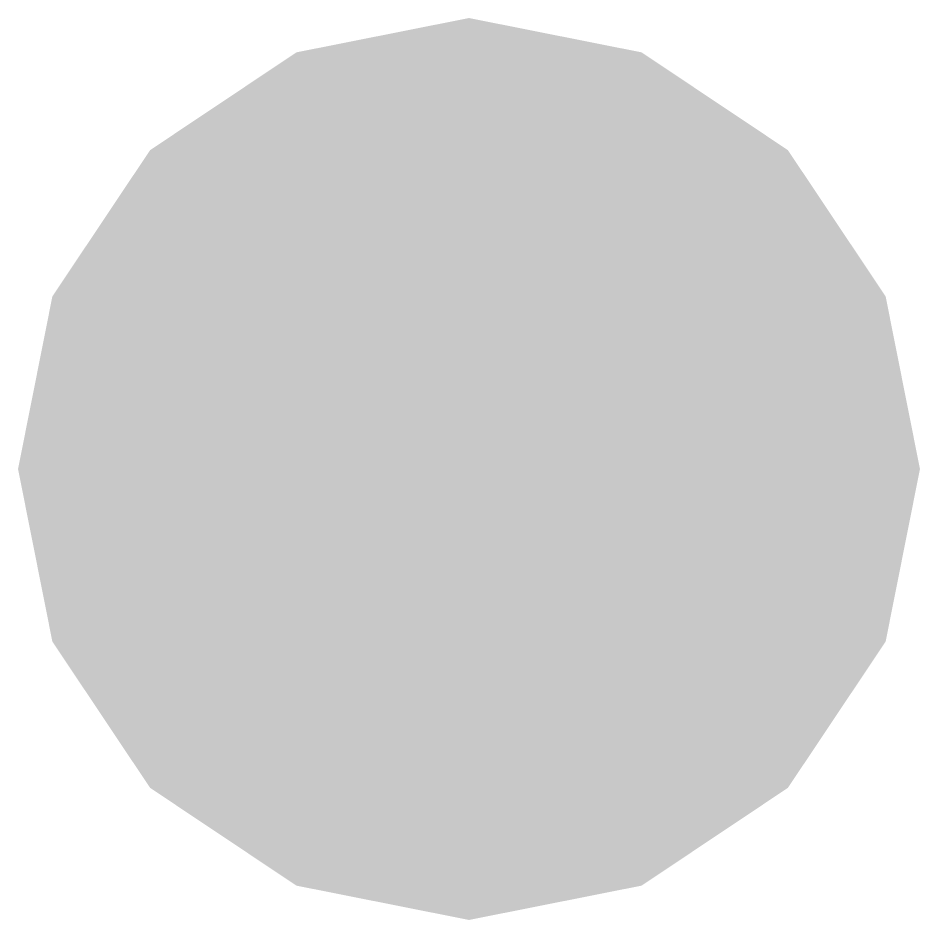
# Model space of a CAD drawing. Header units: millimetres. Extents: x 87938 to 265635, y 330093 to 434310.
# Drawn here: x 237349.8 to 237406.8, y 383468.1 to 383525.1 of the extents above; entities that cross this region are included whole.
import ezdxf

# ---------------------------------------------------------------- set-up
doc = ezdxf.new("R2010")
doc.units = ezdxf.units.MM

# ---------------------------------------------------------------- blocks, each defined once
blk = doc.blocks.new('A$C3F56660F')
at = {"lineweight": 0}
for points in [[(5001.043, 1973.236), (5001.043, 2001.748), (4980.882, 1993.397), (4990.132, 1999.578)], [(5001.043, 1973.236), (5021.204, 1993.397), (5001.043, 2001.748), (5011.954, 1999.578)], [(5001.043, 1973.236), (4980.882, 1993.397), (4972.531, 1973.236), (4974.701, 1984.147)], [(5001.043, 1973.236), (5029.555, 1973.236), (5021.204, 1993.397), (5027.385, 1984.147)], [(5001.043, 1973.236), (4972.531, 1973.236), (4980.882, 1953.075), (4974.701, 1962.325)], [(5001.043, 1973.236), (4980.882, 1953.075), (5001.043, 1944.724), (4990.132, 1946.894)], [(5001.043, 1973.236), (5001.043, 1944.724), (5021.204, 1953.075), (5011.954, 1946.894)], [(5001.043, 1973.236), (5021.204, 1953.075), (5029.555, 1973.236), (5027.385, 1962.325)]]:
    blk.add_trace(points, dxfattribs=at)
blk = doc.blocks.new('A$C3E9370D8')
blk.add_blockref('A$C3F56660F', (0, 0))

msp = doc.modelspace()

# ---------------------------------------------------------------- block references
msp.add_blockref('A$C3E9370D8', (232377.222, 381523.374))

doc.saveas('drawing.dxf')
